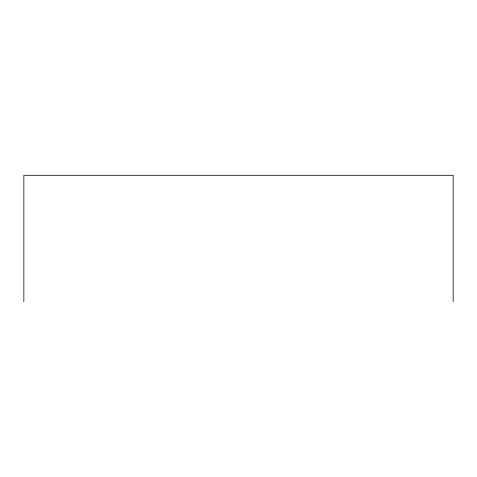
<?xml version="1.0" encoding="UTF-8"?>
<svg xmlns="http://www.w3.org/2000/svg" width="477" height="477" viewBox="0 0 477 477"><rect width="100%" height="100%" fill="white"/><g stroke="black" fill="none" stroke-linecap="round" stroke-linejoin="round"><path stroke-width="0.72" d="M453.15 301.685L453.15 175.315L23.85 175.315L23.85 301.685"/></g></svg>
